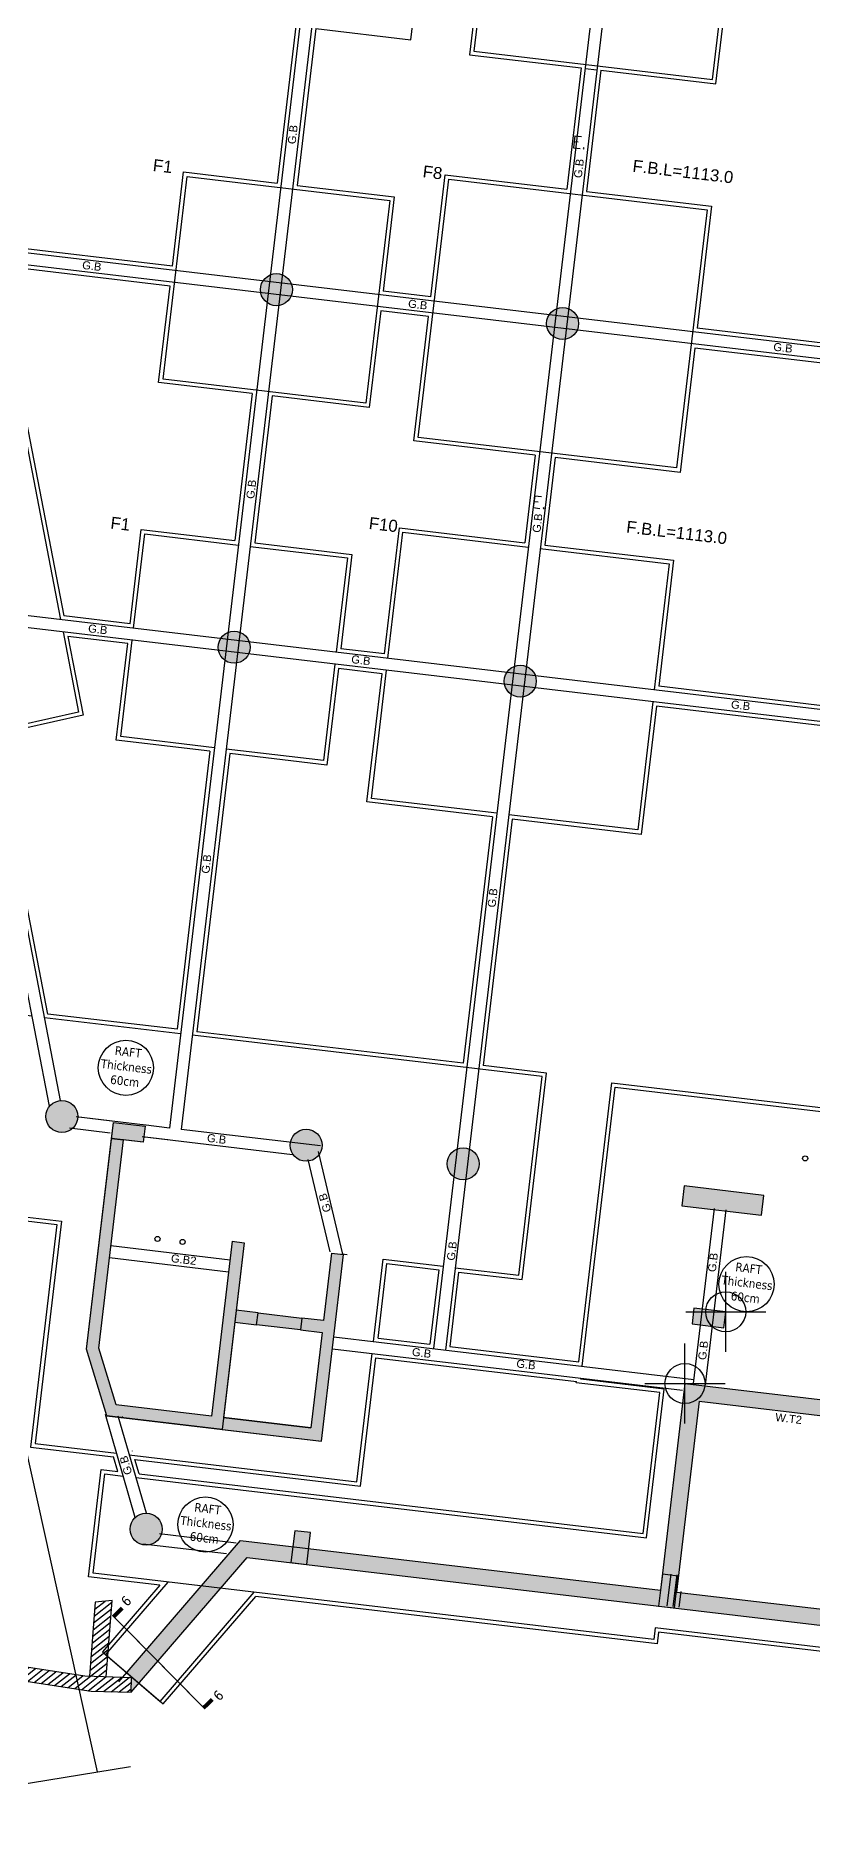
# Model space of a CAD drawing. Header units: millimetres. Extents: x 353738 to 353779397, y 355916 to 355984.
# Drawn here: x 353762.16 to 353781.55, y 355916.21 to 355961.01 of the extents above; entities that cross this region are included whole.
import ezdxf
from ezdxf.enums import TextEntityAlignment as Align

# ---------------------------------------------------------------- set-up
doc = ezdxf.new("R2010")
doc.units = ezdxf.units.MM
doc.header["$PDMODE"] = 34
doc.header["$PDSIZE"] = -1.5
for name, color, linetype in [('$AUDIT_BAD_LAYER1', 7, 'Continuous'), ('A-G-EXISTING WALL', 53, 'Continuous'), ('S-BLINDING LINE', 1, 'Continuous'), ('S-CONCRETE PLANS', 4, 'Continuous'), ('S-CONCRETE WALLS', 5, 'Continuous'), ('S-S-BEARING WALL', 150, 'Continuous'), ('S-S-BEARING WALL HATCH', 250, 'Continuous'), ('S-S-BEARING WALL HATCH UNDER THE GROUND', 250, 'Continuous'), ('S-S-BEARING WALL UNDER THE GROUND', 150, 'Continuous'), ('S-S-COLUMN', 60, 'Continuous'), ('S-S-COLUMN HATCH', 250, 'Continuous'), ('S-SYMPOLS', 6, 'Continuous'), ('S-TAGS', 135, 'Continuous'), ('S-TEXT- BEAMS', 7, 'Continuous'), ('S-Text-Col.', 7, 'Continuous')]:
    doc.layers.add(name, color=color, linetype=linetype)
doc.styles.add('ARIAL', font='arial.ttf')
doc.styles.get("Standard").update_dxf_attribs({"font": 'simplex.shx'})
doc.styles.add('Tohama', font='tahoma.ttf')
pattern_1 = [(38.25076, (353780.77146, 355922.46336), (-0.0773887, 0.0981644), [])]

# ---------------------------------------------------------------- blocks, each defined once
blk = doc.blocks.new('EXISTING WALL')
for p, q in [((-15.816, -4.378), (-16.98, -4.476)), ((-15.785, -4.742), (-15.816, -4.378))]:
    blk.add_line(p, q)
for points in [[(-16.45, -4.431), (-16.526, -2.517), (-16.938, -2.61), (-16.865, -4.466)], [(-26.059, -4.17), (-26.065, -4.515), (-25.344, -4.533), (-16.781, -4.831), (-15.785, -4.742)], [(-16.98, -4.476), (-25.297, -4.183), (-26.059, -4.17)]]:
    blk.add_lwpolyline(points)

msp = doc.modelspace()

# ---------------------------------------------------------------- hatches: boundary and pattern name
at = {"layer": 'A-G-EXISTING WALL'}
h = msp.add_hatch(dxfattribs=at)
h.set_pattern_fill('ANSI31', color=256, scale=1.000008, angle=-6.7492)
h.set_pattern_definition(pattern_1)
h.paths.add_polyline_path([(353764.064, 355921.906), (353763.644, 355921.862), (353763.533, 355920.445), (353763.893, 355919.997), (353763.914, 355919.996)])
h.paths.add_polyline_path([(353763.533, 355920.445), (353763.499, 355920.01), (353763.893, 355919.997)])
h = msp.add_hatch(dxfattribs=at)
h.set_pattern_fill('ANSI31', color=256, scale=1.000008, angle=-6.7492)
h.set_pattern_definition(pattern_1)
h.paths.add_polyline_path([(353763.893, 355919.997), (353763.383, 355920.014), (353763.166, 355920.047), (353763.247, 355919.683), (353763.539, 355919.638), (353764.196, 355919.619)])
h.paths.add_polyline_path([(353764.55, 355919.975), (353763.893, 355919.997), (353764.196, 355919.619), (353764.538, 355919.61)])
h.paths.add_polyline_path([(353763.166, 355920.047), (353759.456, 355920.619), (353759.537, 355920.254), (353763.247, 355919.683)])
h.paths.add_polyline_path([(353759.456, 355920.619), (353759.171, 355920.663), (353759.252, 355920.297), (353759.537, 355920.254)])
h.paths.add_polyline_path([(353759.171, 355920.663), (353755.393, 355921.246), (353755.474, 355920.878), (353759.252, 355920.297)])
h.paths.add_polyline_path([(353755.393, 355921.246), (353755.158, 355921.282), (353754.403, 355921.385), (353754.356, 355921.039), (353755.071, 355920.94), (353755.474, 355920.878)])
at = {"layer": 'S-S-BEARING WALL HATCH'}
h = msp.add_hatch(color=256, dxfattribs=at)
h.dxf.hatch_style = 1
h.paths.add_polyline_path([(353767.442, 355922.982), (353768.534, 355922.853), (353768.581, 355923.25), (353767.277, 355923.405), (353764.413, 355920.077), (353764.55, 355919.975), (353764.538, 355919.61)])
h.paths.add_polyline_path([(353752.207, 355924.785), (353751.674, 355924.848), (353754.356, 355921.039), (353754.404, 355921.389), (353754.623, 355921.355)])
h = msp.add_hatch(color=256, dxfattribs=at)
h.dxf.hatch_style = 1
h.paths.add_polyline_path([(353768.68, 355923.239), (353768.633, 355922.841), (353778.316, 355921.695), (353778.363, 355922.093)])
h = msp.add_hatch(color=256, dxfattribs=at)
h.dxf.hatch_style = 1
h.paths.add_polyline_path([(353789.786, 355920.338), (353789.833, 355920.735), (353778.363, 355922.093), (353778.316, 355921.695)])
at = {"layer": 'S-S-BEARING WALL HATCH UNDER THE GROUND'}
h = msp.add_hatch(color=256, dxfattribs=at)
h.dxf.hatch_style = 1
h.paths.add_polyline_path([(353767.067, 355930.881), (353767.365, 355930.846), (353766.813, 355926.178), (353763.937, 355926.519), (353763.425, 355928.184), (353764.049, 355933.454), (353764.347, 355933.418), (353763.731, 355928.212), (353764.167, 355926.794), (353766.55, 355926.512)])
h = msp.add_hatch(color=256, dxfattribs=at)
h.dxf.hatch_style = 1
h.paths.add_polyline_path([(353767.067, 355930.881), (353767.365, 355930.846), (353766.813, 355926.178), (353763.937, 355926.519), (353763.425, 355928.184), (353764.049, 355933.454), (353764.347, 355933.418), (353763.731, 355928.212), (353764.167, 355926.794), (353766.55, 355926.512)])
h = msp.add_hatch(color=256, dxfattribs=at)
h.dxf.hatch_style = 1
h.paths.add_polyline_path([(353764.096, 355933.851), (353764.049, 355933.454), (353764.843, 355933.36), (353764.89, 355933.757)])
h = msp.add_hatch(color=256, dxfattribs=at)
h.dxf.hatch_style = 1
h.paths.add_polyline_path([(353764.096, 355933.851), (353764.049, 355933.454), (353764.843, 355933.36), (353764.89, 355933.757)])
h = msp.add_hatch(color=256, dxfattribs=at)
h.dxf.hatch_style = 1
h.paths.add_polyline_path([(353767.166, 355929.158), (353767.712, 355929.093), (353767.676, 355928.795), (353767.13, 355928.86)], flags=17)
h.paths.add_polyline_path([(353768.804, 355928.964), (353769.35, 355928.899), (353769.55, 355930.587), (353769.848, 355930.552), (353769.648, 355928.864), (353769.296, 355925.885), (353766.813, 355926.178), (353766.848, 355926.476), (353769.033, 355926.218), (353769.315, 355928.601), (353768.769, 355928.666)])
h = msp.add_hatch(color=256, dxfattribs=at)
h.dxf.hatch_style = 1
h.paths.add_polyline_path([(353767.166, 355929.158), (353767.712, 355929.093), (353767.676, 355928.795), (353767.13, 355928.86)], flags=17)
h.paths.add_polyline_path([(353769.848, 355930.552), (353769.55, 355930.587), (353769.35, 355928.899), (353768.804, 355928.964), (353768.769, 355928.666), (353769.315, 355928.601), (353769.033, 355926.218), (353766.848, 355926.476), (353766.813, 355926.178), (353769.296, 355925.885)])
h = msp.add_hatch(color=256, dxfattribs=at)
h.dxf.hatch_style = 1
h.paths.add_polyline_path([(353777.767, 355922.163), (353778.164, 355922.116), (353778.728, 355926.883), (353782.949, 355926.383), (353782.996, 355926.781), (353778.378, 355927.327)])
at = {"layer": 'S-S-COLUMN HATCH'}
h = msp.add_hatch(color=256, dxfattribs=at)
h.dxf.hatch_style = 1
edge = h.paths.add_edge_path()
edge.add_arc((353768.17, 355954.667), 0.4, -6.7492, 353.2508)
h = msp.add_hatch(color=256, dxfattribs=at)
h.dxf.hatch_style = 1
edge = h.paths.add_edge_path()
edge.add_arc((353768.17, 355954.667), 0.4, -6.7492, 353.2508)
h = msp.add_hatch(color=256, dxfattribs=at)
h.dxf.hatch_style = 1
edge = h.paths.add_edge_path()
edge.add_arc((353775.321, 355953.82), 0.4, -6.7492, 353.2508)
h = msp.add_hatch(color=256, dxfattribs=at)
h.dxf.hatch_style = 1
edge = h.paths.add_edge_path()
edge.add_arc((353775.321, 355953.82), 0.4, -6.7492, 353.2508)
h = msp.add_hatch(color=256, dxfattribs=at)
h.dxf.hatch_style = 1
edge = h.paths.add_edge_path()
edge.add_arc((353767.113, 355945.729), 0.4, -6.7492, 353.2508)
h = msp.add_hatch(color=256, dxfattribs=at)
h.dxf.hatch_style = 1
edge = h.paths.add_edge_path()
edge.add_arc((353767.113, 355945.729), 0.4, -6.7492, 353.2508)
h = msp.add_hatch(color=256, dxfattribs=at)
h.dxf.hatch_style = 1
edge = h.paths.add_edge_path()
edge.add_arc((353767.113, 355945.729), 0.4, -6.7492, 353.2508)
h = msp.add_hatch(color=256, dxfattribs=at)
h.dxf.hatch_style = 1
edge = h.paths.add_edge_path()
edge.add_arc((353774.263, 355944.883), 0.4, -6.7492, 353.2508)
h = msp.add_hatch(color=256, dxfattribs=at)
h.dxf.hatch_style = 1
edge = h.paths.add_edge_path()
edge.add_arc((353774.263, 355944.883), 0.4, -6.7492, 353.2508)
h = msp.add_hatch(color=256, dxfattribs=at)
h.dxf.hatch_style = 1
edge = h.paths.add_edge_path()
edge.add_arc((353762.811, 355934.003), 0.4, -6.7492, 353.2508)
h = msp.add_hatch(color=256, dxfattribs=at)
h.dxf.hatch_style = 1
edge = h.paths.add_edge_path()
edge.add_arc((353768.912, 355933.281), 0.4, -6.7492, 353.2508)
h = msp.add_hatch(color=256, dxfattribs=at)
h.dxf.hatch_style = 1
edge = h.paths.add_edge_path()
edge.add_arc((353768.912, 355933.281), 0.4, -6.7492, 353.2508)
h = msp.add_hatch(color=256, dxfattribs=at)
h.dxf.hatch_style = 1
edge = h.paths.add_edge_path()
edge.add_arc((353772.835, 355932.817), 0.4, -6.7492, 353.2508)
h = msp.add_hatch(color=256, dxfattribs=at)
h.dxf.hatch_style = 1
h.paths.add_polyline_path([(353780.344, 355932.029), (353778.358, 355932.264), (353778.3, 355931.767), (353780.286, 355931.532)])
h = msp.add_hatch(color=256, dxfattribs=at)
h.dxf.hatch_style = 1
h.paths.add_polyline_path([(353780.344, 355932.029), (353778.358, 355932.264), (353778.3, 355931.767), (353780.286, 355931.532)])
h = msp.add_hatch(color=256, dxfattribs=at)
h.dxf.hatch_style = 1
h.paths.add_polyline_path([(353768.769, 355928.666), (353767.676, 355928.795), (353767.712, 355929.093), (353768.804, 355928.964)])
h = msp.add_hatch(color=256, dxfattribs=at)
h.dxf.hatch_style = 1
h.paths.add_polyline_path([(353779.396, 355929.12), (353778.602, 355929.214), (353778.555, 355928.817), (353779.349, 355928.723)])
h = msp.add_hatch(color=256, dxfattribs=at)
h.dxf.hatch_style = 1
h.paths.add_polyline_path([(353779.396, 355929.12), (353778.602, 355929.214), (353778.555, 355928.817), (353779.349, 355928.723)])
h = msp.add_hatch(color=256, dxfattribs=at)
h.dxf.hatch_style = 1
edge = h.paths.add_edge_path()
edge.add_arc((353764.917, 355923.688), 0.4, -6.7492, 353.2508)
h = msp.add_hatch(color=256, dxfattribs=at)
h.dxf.hatch_style = 1
edge = h.paths.add_edge_path()
edge.add_arc((353764.917, 355923.688), 0.4, -6.7492, 353.2508)
h = msp.add_hatch(color=256, dxfattribs=at)
h.dxf.hatch_style = 1
h.paths.add_polyline_path([(353768.628, 355923.648), (353768.534, 355922.853), (353768.931, 355922.806), (353769.025, 355923.6)])
h = msp.add_hatch(color=256, dxfattribs=at)
h.dxf.hatch_style = 1
h.paths.add_polyline_path([(353768.628, 355923.648), (353768.534, 355922.853), (353768.931, 355922.806), (353769.025, 355923.6)])
h = msp.add_hatch(color=256, dxfattribs=at)
h.dxf.hatch_style = 1
h.paths.add_polyline_path([(353778.117, 355921.719), (353778.211, 355922.513), (353777.814, 355922.56), (353777.72, 355921.766)])
h = msp.add_hatch(color=256, dxfattribs=at)
h.dxf.hatch_style = 1
h.paths.add_polyline_path([(353777.814, 355922.56), (353777.72, 355921.766), (353778.117, 355921.719), (353778.211, 355922.513)])

# ---------------------------------------------------------------- linework, layer by layer
at = {"color": 31, "true_color": 0xfecc66}
for p in [(353779.396, 355929.12), (353778.378, 355927.327)]:
    msp.add_point(p, dxfattribs=at)
at = {"layer": 'S-BLINDING LINE'}
for p, q in [((353768.654, 355961.255), (353768.19, 355957.333)), ((353769.151, 355961.197), (353768.687, 355957.274)), ((353775.781, 355960.211), (353775.423, 355957.182)), ((353776.278, 355960.152), (353775.919, 355957.123)), ((353765.571, 355955.254), (353761.064, 355955.787)), ((353765.513, 355954.757), (353761.164, 355955.272)), ((353772.026, 355954.49), (353770.835, 355954.631)), ((353771.968, 355953.993), (353770.776, 355954.135)), ((353783.397, 355953.144), (353778.68, 355953.703)), ((353783.338, 355952.648), (353778.621, 355953.206)), ((353767.567, 355952.069), (353767.132, 355948.395)), ((353768.064, 355952.011), (353767.629, 355948.336)), ((353774.635, 355950.528), (353774.377, 355948.343)), ((353775.132, 355950.469), (353774.873, 355948.285)), ((353764.514, 355946.316), (353762.863, 355946.511)), ((353764.455, 355945.82), (353762.963, 355945.996)), ((353770.869, 355945.564), (353769.777, 355945.693)), ((353770.811, 355945.067), (353769.718, 355945.197)), ((353782.091, 355944.236), (353777.722, 355944.753)), ((353782.032, 355943.739), (353777.663, 355944.256)), ((353762.463, 355936.562), (353761.112, 355943.534)), ((353766.51, 355943.132), (353765.687, 355936.18)), ((353767.006, 355943.073), (353766.183, 355936.121)), ((353773.566, 355941.491), (353772.837, 355935.334)), ((353774.062, 355941.432), (353773.334, 355935.275)), ((353769.939, 355930.546), (353769.805, 355930.561)), ((353772.226, 355930.17), (353772.006, 355928.311)), ((353772.722, 355930.111), (353772.502, 355928.252)), ((353770.709, 355928.464), (353772.006, 355928.311)), ((353772.502, 355928.252), (353775.724, 355927.871)), ((353770.65, 355927.968), (353775.665, 355927.374)), ((353764.332, 355926.472), (353764.324, 355926.501)), ((353764.206, 355925.131), (353764.101, 355925.492)), ((353764.577, 355925.636), (353764.574, 355925.646)), ((353764.743, 355925.068), (353764.637, 355925.429))]:
    msp.add_line(p, q, dxfattribs=at)
for points in [[(353769.151, 355961.197), (353771.528, 355960.915), (353771.784, 355963.078)], [(353773.274, 355962.902), (353772.994, 355960.54), (353775.781, 355960.211)], [(353776.278, 355960.152), (353779.151, 355959.812), (353779.431, 355962.173)], [(353775.88, 355960.199), (353776.178, 355960.164)], [(353765.571, 355955.254), (353765.85, 355957.61), (353768.19, 355957.333)], [(353768.687, 355957.274), (353771.114, 355956.987), (353770.835, 355954.631)], [(353772.026, 355954.49), (353772.387, 355957.541), (353775.423, 355957.182)], [(353775.919, 355957.123), (353779.041, 355956.753), (353778.68, 355953.703)], [(353761.164, 355955.272), (353762.863, 355946.511)], [(353767.567, 355952.069), (353765.227, 355952.346), (353765.513, 355954.757)], [(353770.776, 355954.135), (353770.491, 355951.723), (353768.064, 355952.011)], [(353774.635, 355950.528), (353771.6, 355950.887), (353771.968, 355953.993)], [(353778.621, 355953.206), (353778.254, 355950.1), (353775.132, 355950.469)], [(353764.514, 355946.316), (353764.792, 355948.672), (353767.132, 355948.395)], [(353770.869, 355945.564), (353771.242, 355948.714), (353774.377, 355948.343)], [(353767.629, 355948.336), (353770.056, 355948.049), (353769.777, 355945.693)], [(353774.873, 355948.285), (353778.094, 355947.903), (353777.722, 355944.753)], [(353762.963, 355945.996), (353763.344, 355944.03), (353761.112, 355943.534)], [(353766.51, 355943.132), (353764.17, 355943.409), (353764.455, 355945.82)], [(353769.718, 355945.197), (353769.433, 355942.786), (353767.006, 355943.073)], [(353773.566, 355941.491), (353770.431, 355941.862), (353770.811, 355945.067)], [(353777.663, 355944.256), (353777.284, 355941.051), (353774.062, 355941.432)], [(353761.942, 355936.623), (353760.324, 355936.815), (353760.007, 355934.133), (353760.295, 355932.847), (353760.582, 355931.548), (353762.686, 355931.299), (353762.028, 355925.738), (353764.101, 355925.492)], [(353765.687, 355936.18), (353762.463, 355936.562)], [(353772.837, 355935.334), (353766.183, 355936.121)], [(353772.722, 355930.111), (353774.311, 355929.923), (353774.922, 355935.087), (353773.334, 355935.275)], [(353775.724, 355927.871), (353776.549, 355934.844), (353783.954, 355933.968)], [(353770.709, 355928.464), (353770.929, 355930.323), (353772.226, 355930.17)], [(353764.637, 355925.429), (353770.271, 355924.762), (353770.65, 355927.968)], [(353764.743, 355925.068), (353777.33, 355923.578), (353777.747, 355927.1), (353775.662, 355927.347), (353775.665, 355927.374)], [(353764.524, 355925.442), (353764.53, 355925.442)], [(353765.26, 355922.288), (353763.477, 355922.499), (353763.794, 355925.18), (353764.206, 355925.131)], [(353764.629, 355925.081), (353764.635, 355925.08)], [(353765.26, 355922.288), (353763.827, 355920.623), (353765.343, 355919.318), (353767.655, 355922.004)], [(353800.351, 355918.987), (353793.429, 355919.806), (353793.247, 355918.267), (353790.069, 355918.643), (353790.186, 355919.637), (353777.719, 355921.112), (353777.685, 355920.817), (353767.655, 355922.004)]]:
    msp.add_lwpolyline(points, dxfattribs=at)
at = {"layer": 'S-CONCRETE PLANS'}
for p, q in [((353771.221, 355979.538), (353765.794, 355933.678)), ((353778.073, 355978.727), (353772.093, 355928.2)), ((353778.371, 355978.691), (353772.391, 355928.164)), ((353770.216, 355973.601), (353765.496, 355933.713)), ((353762.78, 355934.402), (353756.893, 355964.782)), ((353762.502, 355934.258), (353756.599, 355964.725)), ((353793.082, 355951.595), (353745.672, 355957.206)), ((353793.118, 355951.893), (353745.709, 355957.504)), ((353792.06, 355942.955), (353747.597, 355948.217)), ((353792.025, 355942.658), (353747.562, 355947.92)), ((353764.056, 355933.884), (353763.168, 355933.989)), ((353764.9, 355933.784), (353763.168, 355933.989)), ((353764.02, 355933.586), (353762.998, 355933.707)), ((353768.574, 355933.047), (353764.815, 355933.492)), ((353765.46, 355933.415), (353764.815, 355933.492)), ((353765.46, 355933.415), (353764.815, 355933.492)), ((353765.496, 355933.713), (353764.85, 355933.79)), ((353765.496, 355933.713), (353764.85, 355933.79)), ((353769.269, 355933.267), (353765.794, 355933.678)), ((353769.833, 355930.558), (353769.225, 355933.125)), ((353769.51, 355930.62), (353768.964, 355932.924)), ((353779.103, 355931.7), (353778.586, 355927.331)), ((353779.401, 355931.665), (353778.884, 355927.295)), ((353767.012, 355930.412), (353764.033, 355930.765)), ((353766.977, 355930.114), (353763.997, 355930.467)), ((353769.569, 355928.196), (353778.315, 355927.161)), ((353769.605, 355928.494), (353778.598, 355927.43)), ((353764.644, 355923.98), (353763.897, 355926.551)), ((353764.926, 355924.087), (353764.216, 355926.514)), ((353765.25, 355923.575), (353767.161, 355923.349)), ((353764.83, 355923.323), (353766.925, 355923.075)), ((353778.022, 355922.564), (353777.928, 355921.769)), ((353778.171, 355922.546), (353778.077, 355921.752)), ((353778.273, 355922.131), (353778.226, 355921.734))]:
    msp.add_line(p, q, dxfattribs=at)
for points in [[(353773.385, 355962.989), (353773.105, 355960.628), (353779.064, 355959.923), (353780.163, 355969.208), (353774.204, 355969.913), (353773.943, 355967.706)], [(353761.04, 355955.387), (353762.779, 355946.421)], [(353764.601, 355946.205), (353764.88, 355948.561), (353767.22, 355948.284)], [(353767.518, 355948.249), (353769.945, 355947.961), (353769.666, 355945.606)], [(353770.957, 355945.453), (353771.33, 355948.603), (353774.464, 355948.232)], [(353774.762, 355948.197), (353777.983, 355947.816), (353777.611, 355944.665)], [(353762.839, 355946.112), (353763.228, 355944.107), (353760.995, 355943.611)], [(353766.621, 355943.219), (353764.281, 355943.496), (353764.566, 355945.907)], [(353769.631, 355945.308), (353769.345, 355942.897), (353766.919, 355943.184)], [(353773.677, 355941.579), (353770.542, 355941.95), (353770.922, 355945.155)], [(353777.575, 355944.368), (353777.196, 355941.162), (353773.975, 355941.543)], [(353762.066, 355936.508), (353760.411, 355936.704), (353760.109, 355934.152), (353760.665, 355931.639), (353762.797, 355931.386), (353762.139, 355925.825), (353764.178, 355925.584)], [(353765.774, 355936.069), (353762.379, 355936.471)], [(353772.635, 355930.222), (353774.223, 355930.034), (353774.811, 355935), (353766.072, 355936.034)], [(353775.811, 355927.76), (353776.637, 355934.733), (353784.041, 355933.857)], [(353770.598, 355928.377), (353770.841, 355930.435), (353772.337, 355930.257)], [(353764.493, 355925.547), (353770.183, 355924.873), (353770.562, 355928.079)], [(353764.666, 355924.976), (353777.418, 355923.467), (353777.858, 355927.187), (353775.773, 355927.434), (353775.776, 355927.462)], [(353790.288, 355919.725), (353777.632, 355921.223), (353777.597, 355920.928), (353763.588, 355922.586), (353763.882, 355925.069), (353764.344, 355925.014)], [(353765.459, 355922.365), (353763.903, 355920.558), (353765.267, 355919.383), (353767.614, 355922.11)]]:
    msp.add_lwpolyline(points, dxfattribs=at)
for points in [[(353765.938, 355957.499), (353771.002, 355956.899), (353770.403, 355951.834), (353765.338, 355952.434)], [(353772.475, 355957.43), (353778.93, 355956.666), (353778.166, 355950.211), (353771.711, 355950.975)]]:
    msp.add_lwpolyline(points, close=True, dxfattribs=at)
at = {"layer": 'S-CONCRETE WALLS'}
msp.add_lwpolyline([(353767.712, 355929.093), (353768.804, 355928.964), (353768.769, 355928.666), (353767.676, 355928.795)], close=True, dxfattribs=at)
at = {"layer": 'S-S-BEARING WALL'}
for p, q in [((353763.425, 355928.184), (353764.049, 355933.454)), ((353764.049, 355933.454), (353764.347, 355933.418)), ((353763.731, 355928.212), (353764.347, 355933.418)), ((353763.731, 355928.212), (353764.347, 355933.418)), ((353767.067, 355930.881), (353766.55, 355926.512)), ((353767.067, 355930.881), (353766.55, 355926.512)), ((353767.365, 355930.846), (353766.813, 355926.178)), ((353767.067, 355930.881), (353767.365, 355930.846)), ((353767.067, 355930.881), (353767.365, 355930.846)), ((353769.296, 355925.885), (353769.848, 355930.552)), ((353769.296, 355925.885), (353769.848, 355930.552)), ((353769.55, 355930.587), (353769.35, 355928.899)), ((353769.55, 355930.587), (353769.35, 355928.899)), ((353769.55, 355930.587), (353769.848, 355930.552)), ((353769.55, 355930.587), (353769.848, 355930.552)), ((353767.712, 355929.093), (353767.166, 355929.158)), ((353767.712, 355929.093), (353767.166, 355929.158)), ((353767.676, 355928.795), (353767.712, 355929.093)), ((353767.676, 355928.795), (353767.712, 355929.093)), ((353768.804, 355928.964), (353768.769, 355928.666)), ((353768.804, 355928.964), (353768.769, 355928.666)), ((353769.35, 355928.899), (353768.804, 355928.964)), ((353769.35, 355928.899), (353768.804, 355928.964)), ((353767.13, 355928.86), (353767.676, 355928.795)), ((353767.13, 355928.86), (353767.676, 355928.795)), ((353768.769, 355928.666), (353769.315, 355928.601)), ((353768.769, 355928.666), (353769.315, 355928.601)), ((353769.315, 355928.601), (353769.033, 355926.218)), ((353769.315, 355928.601), (353769.033, 355926.218)), ((353763.937, 355926.519), (353763.425, 355928.184)), ((353763.937, 355926.519), (353763.425, 355928.184)), ((353764.167, 355926.794), (353763.731, 355928.212)), ((353764.167, 355926.794), (353763.731, 355928.212)), ((353778.378, 355927.327), (353777.767, 355922.163)), ((353766.55, 355926.512), (353764.167, 355926.794)), ((353766.55, 355926.512), (353764.167, 355926.794)), ((353778.728, 355926.883), (353778.164, 355922.116)), ((353766.813, 355926.178), (353763.937, 355926.519)), ((353763.937, 355926.519), (353769.296, 355925.885)), ((353769.033, 355926.218), (353766.848, 355926.476)), ((353766.813, 355926.178), (353769.296, 355925.885))]:
    msp.add_line(p, q, dxfattribs=at)
for points in [[(353763.425, 355928.184), (353764.096, 355933.851), (353764.89, 355933.757), (353764.843, 355933.36), (353764.347, 355933.418)], [(353764.096, 355933.851), (353764.89, 355933.757), (353764.843, 355933.36), (353764.049, 355933.454), (353764.096, 355933.851)], [(353767.365, 355930.846), (353766.848, 355926.476), (353769.033, 355926.218)]]:
    msp.add_lwpolyline(points, dxfattribs=at)
at = {"layer": 'S-S-BEARING WALL UNDER THE GROUND'}
for p, q in [((353778.378, 355927.327), (353782.996, 355926.781)), ((353778.728, 355926.883), (353783.346, 355926.336)), ((353764.235, 355919.871), (353767.277, 355923.405)), ((353767.277, 355923.405), (353777.767, 355922.163)), ((353764.538, 355919.61), (353767.442, 355922.982)), ((353767.442, 355922.982), (353789.786, 355920.338)), ((353778.164, 355922.116), (353789.436, 355920.782))]:
    msp.add_line(p, q, dxfattribs=at)
at = {"layer": 'S-S-COLUMN'}
msp.add_lwpolyline([(353780.344, 355932.029), (353778.358, 355932.264), (353778.3, 355931.767), (353780.286, 355931.532), (353780.344, 355932.029)], dxfattribs=at)
msp.add_lwpolyline([(353780.344, 355932.029), (353778.358, 355932.264), (353778.3, 355931.767), (353780.286, 355931.532), (353780.344, 355932.029)], dxfattribs=at)
for points in [[(353779.396, 355929.12), (353778.602, 355929.214), (353778.555, 355928.817), (353779.349, 355928.723)], [(353779.396, 355929.12), (353778.602, 355929.214), (353778.555, 355928.817), (353779.349, 355928.723)], [(353768.628, 355923.648), (353768.534, 355922.853), (353768.931, 355922.806), (353769.025, 355923.6)], [(353768.628, 355923.648), (353768.534, 355922.853), (353768.931, 355922.806), (353769.025, 355923.6)], [(353778.117, 355921.719), (353778.211, 355922.513), (353777.814, 355922.56), (353777.72, 355921.766)], [(353777.814, 355922.56), (353777.72, 355921.766), (353778.117, 355921.719), (353778.211, 355922.513)]]:
    msp.add_lwpolyline(points, close=True, dxfattribs=at)
for centre in [(353768.17, 355954.667), (353768.17, 355954.667), (353775.321, 355953.82), (353775.321, 355953.82), (353767.113, 355945.729), (353767.113, 355945.729), (353767.113, 355945.729), (353774.263, 355944.883), (353774.263, 355944.883), (353762.811, 355934.003), (353768.912, 355933.281), (353768.912, 355933.281), (353772.835, 355932.817), (353764.917, 355923.688), (353764.917, 355923.688)]:
    msp.add_circle(centre, 0.4, dxfattribs=at)
at = {"layer": 'S-SYMPOLS'}
for points in [[(353763.703, 355917.619), (353752.101, 355970.112), (353750.166, 355980.26)], [(353755.083, 355916.214), (353759.704, 355916.967), (353759.854, 355916.837), (353759.805, 355917.138), (353759.977, 355917.012), (353764.523, 355917.753)]]:
    msp.add_lwpolyline(points, dxfattribs=at)
msp.add_lwpolyline([(353764.319, 355921.713, 0.1, 0.1, 0), (353764.105, 355921.503, 0.03, 0.03, 0), (353766.354, 355919.223, 0.1, 0.1, 0), (353766.568, 355919.434, 0.1, 0.1, 0)], format="xyseb", dxfattribs=at)
at = {"layer": 'S-TAGS', "ltscale": 0.05}
for centre, radius in [((353764.41, 355935.218), 0.689), ((353781.381, 355932.954), 0.0638), ((353765.2, 355930.94), 0.0638), ((353765.827, 355930.866), 0.0638), ((353779.915, 355929.81), 0.689), ((353766.397, 355923.802), 0.689)]:
    msp.add_circle(centre, radius, dxfattribs=at)

# ---------------------------------------------------------------- block references
at = {"layer": 'A-G-EXISTING WALL', "xscale": 1.000008426672752, "yscale": 1.000008426672752, "zscale": 1.000008426672752, "rotation": 353.2507566816655}
msp.add_blockref('EXISTING WALL', (353780.771, 355922.463), dxfattribs=at)

# ---------------------------------------------------------------- texts
at = {"layer": '$AUDIT_BAD_LAYER1'}
for p in [(353775.724, 355958.199, 0), (353774.722, 355949.204, 0)]:
    msp.add_text('E.', height=0.3, rotation=353.2508, dxfattribs=at).set_placement(p, align=Align.CENTER)
at = {"layer": 'S-SYMPOLS', "style": 'Tohama'}
for p in [(353764.437, 355921.739), (353766.742, 355919.376)]:
    msp.add_text('6', height=0.25, rotation=45.1288, dxfattribs=at).set_placement(p)
at = {"layer": 'S-TAGS', "ltscale": 0.05, "char_height": 0.22, "width": 1.65733, "attachment_point": 3, "rotation": 353.2508, "style": 'Tohama'}
for insert in [(353765.303, 355935.627), (353780.807, 355930.219), (353767.29, 355924.21)]:
    msp.add_mtext('\\pxqc;RAFT Thickness^J60cm', dxfattribs=dict(at, insert=insert))
at = {"layer": 'S-TEXT- BEAMS', "ltscale": 0.05, "style": 'ARIAL'}
for s, rotation, p in [('G.B', 83.2508, (353768.548, 355958.306)), ('G.B', 83.2508, (353775.698, 355957.46)), ('G.B', 353.2508, (353763.32, 355955.288)), ('G.B', 353.2508, (353771.463, 355954.324)), ('G.B', 353.2508, (353780.588, 355953.244)), ('G.B', 83.2508, (353767.513, 355949.44)), ('G.B', 83.2508, (353774.663, 355948.594)), ('G.B', 353.2508, (353763.469, 355946.207)), ('G.B', 353.2508, (353770.042, 355945.436)), ('G.B', 353.2508, (353779.53, 355944.306)), ('G.B', 83.2508, (353766.392, 355940.074)), ('G.B', 83.2508, (353773.542, 355939.228)), ('G.B', 353.2508, (353766.439, 355933.47)), ('G.B', 106.1945, (353769.448, 355931.613)), ('G.B', 83.2508, (353772.525, 355930.402)), ('G.B2', 353.2508, (353765.539, 355930.463)), ('G.B', 83.2508, (353779.046, 355930.116)), ('G.B', 353.2508, (353771.559, 355928.122)), ('G.B', 83.2508, (353778.802, 355927.918)), ('G.B', 353.2508, (353774.168, 355927.83)), ('W.T2', 353.2508, (353780.636, 355926.491)), ('G.B', 106.1945, (353764.476, 355925.051))]:
    msp.add_text(s, height=0.2, rotation=rotation, dxfattribs=at).set_placement(p, align=Align.MIDDLE_LEFT)
at = {"layer": 'S-Text-Col.', "ltscale": 0.05, "style": 'ARIAL'}
for s, p in [('F1', (353765.088, 355957.784)), ('F8', (353771.83, 355957.627)), ('F.B.L=1113.0', (353777.073, 355957.767)), ('F1', (353764.03, 355948.846)), ('F10', (353770.484, 355948.837)), ('F.B.L=1113.0', (353776.916, 355948.746))]:
    msp.add_text(s, height=0.3, rotation=353.2508, dxfattribs=at).set_placement(p, align=Align.MIDDLE_LEFT)

doc.saveas('drawing.dxf')
